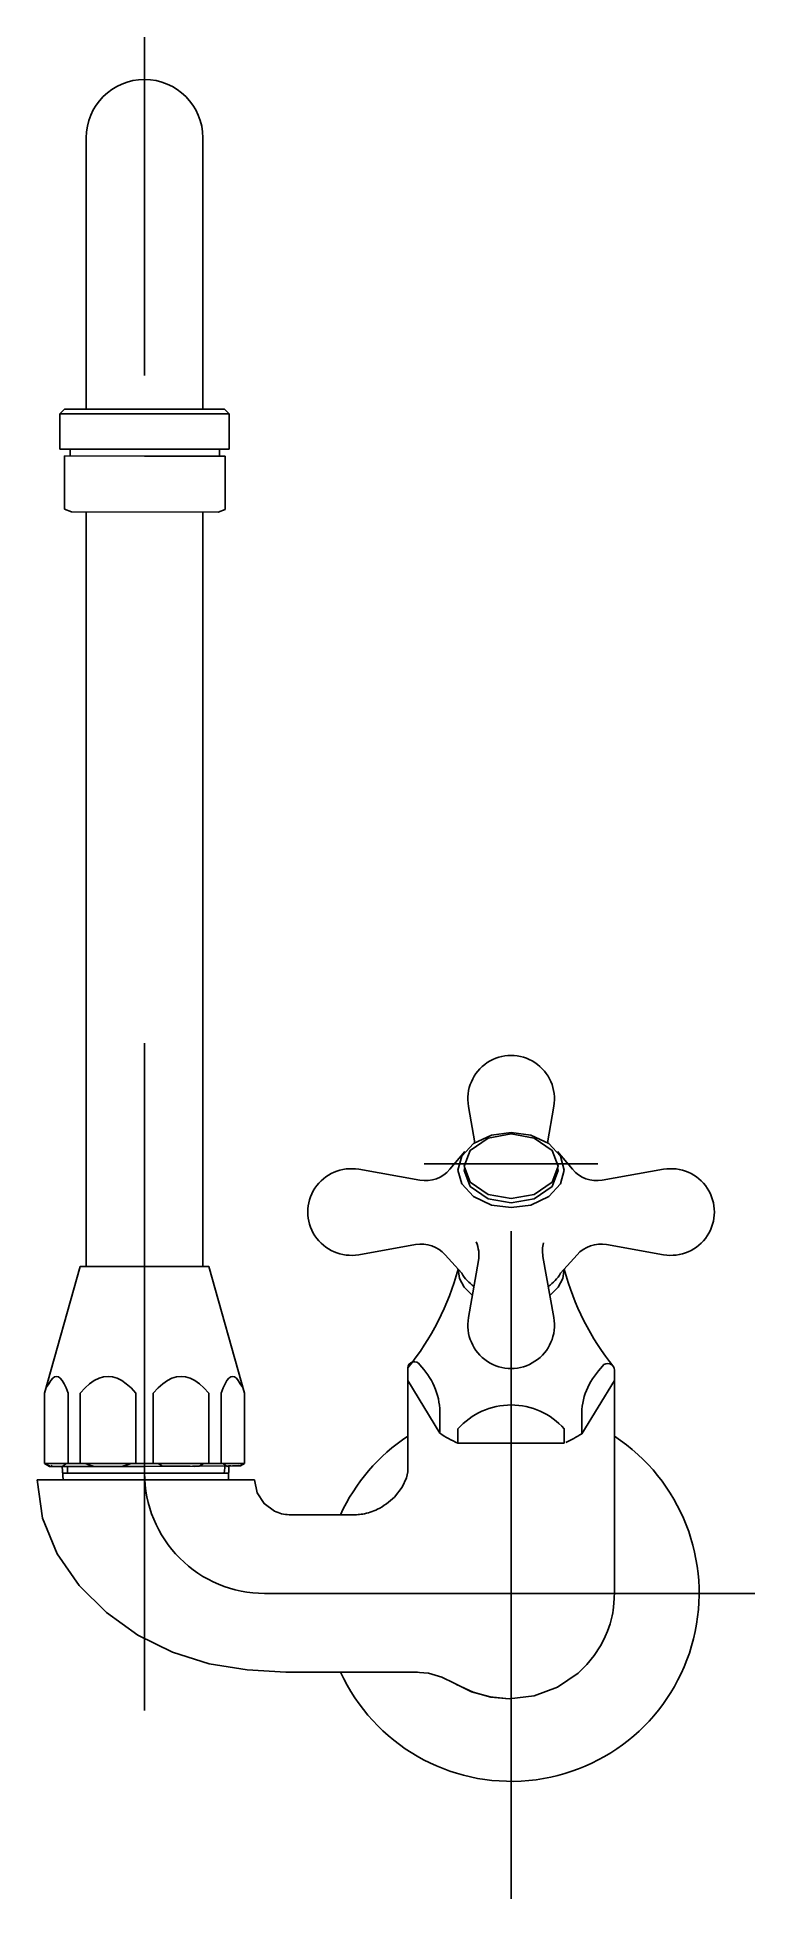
# Model space of a CAD drawing. Extents: x 91.566 to 91.674, y 22.605 to 22.884.
import ezdxf

# ---------------------------------------------------------------- set-up
doc = ezdxf.new("R2010")
doc.units = 0
doc.header["$LTSCALE"] = 0.111888
doc.linetypes.add('AXES', pattern=[0.54, 0.3, -0.08, 0.08, -0.08])
doc.linetypes.add('CONTINU', pattern=[0])
doc.layers.get('0').update_dxf_attribs({"linetype": 'CONTINUOUS'})

msp = doc.modelspace()

# ---------------------------------------------------------------- linework, layer by layer
at = {"linetype": 'AXES'}
for points in [[(91.58215, 22.63346), (91.58215, 22.88416)], [(91.63709, 22.60527), (91.63709, 22.75123)], [(91.62406, 22.71537), (91.6501, 22.71537)], [(91.67361, 22.65102), (91.60014, 22.65102)]]:
    msp.add_lwpolyline(points, dxfattribs=at)
at = {"linetype": 'CONTINU'}
for points in [[(91.59089, 22.86909, 0.999991), (91.57341, 22.86909)], [(91.64349, 22.72399, 1.191674), (91.6307, 22.72398)], [(91.61425, 22.71455, 1.191674), (91.61425, 22.70176)], [(91.62343, 22.71293, 0.267106), (91.62791, 22.71455)], [(91.64628, 22.71455, 0.267107), (91.65076, 22.71293)], [(91.65994, 22.70176, 1.191674), (91.65994, 22.71455)], [(91.62722, 22.70173, 0.259504), (91.62278, 22.70327)], [(91.6322, 22.70087, 0.149412), (91.63185, 22.70367)], [(91.64195, 22.70356, 0.108577), (91.64187, 22.70151)], [(91.65141, 22.70327, 0.259506), (91.64697, 22.70173)], [(91.62161, 22.6848, 0.104908), (91.62914, 22.69958)], [(91.63152, 22.69701, -0.111378), (91.62969, 22.69897)], [(91.6445, 22.69897, -0.111499), (91.64266, 22.69701)], [(91.64505, 22.69958, 0.103868), (91.65247, 22.68493)], [(91.6307, 22.69233, 1.191674), (91.64349, 22.69234)], [(91.62341, 22.68527, 0.721137), (91.62161, 22.6848)], [(91.65258, 22.68447, 0.721169), (91.65078, 22.68507)], [(91.62639, 22.67721, 0.200962), (91.62399, 22.68455)], [(91.65019, 22.68436, 0.200965), (91.64769, 22.67706)], [(91.64506, 22.67566, 0.450414), (91.62913, 22.67566)], [(91.62161, 22.67456, 0.140162), (91.61151, 22.66281)], [(91.61151, 22.63924, 1.326155), (91.65258, 22.67456)], [(91.62913, 22.67354, -0.048794), (91.62639, 22.67501)], [(91.64769, 22.67494, -0.043261), (91.64527, 22.67363)], [(91.61706, 22.66363, 0.084811), (91.6196, 22.66545)], [(91.60163, 22.66334, 0.108154), (91.60383, 22.66281)], [(91.61393, 22.66281, 0.041087), (91.61485, 22.6629)], [(91.61485, 22.6629, 0.070487), (91.61706, 22.66363)], [(91.65245, 22.64895, -0.027353), (91.65214, 22.64725)]]:
    msp.add_lwpolyline(points, format="xyb", dxfattribs=at)
for points in [[(91.57341, 22.82843), (91.57341, 22.86909)], [(91.59089, 22.82843), (91.59089, 22.86909)], [(91.56946, 22.82772), (91.57017, 22.82843)], [(91.56946, 22.82244), (91.56946, 22.82772)], [(91.56946, 22.82772), (91.59484, 22.82772)], [(91.58215, 22.82843), (91.57017, 22.82843)], [(91.57341, 22.82843), (91.59089, 22.82843)], [(91.57341, 22.82843), (91.57491, 22.82843)], [(91.58215, 22.82843), (91.59413, 22.82843)], [(91.58939, 22.82843), (91.59089, 22.82843)], [(91.59484, 22.82772), (91.59413, 22.82843)], [(91.59484, 22.82244), (91.59484, 22.82772)], [(91.58215, 22.82244), (91.56946, 22.82244)], [(91.571, 22.82244), (91.571, 22.82142)], [(91.58215, 22.82244), (91.59484, 22.82244)], [(91.59338, 22.82244), (91.59338, 22.8214)], [(91.57015, 22.82142), (91.57014, 22.81344)], [(91.57015, 22.82142), (91.58215, 22.82141)], [(91.58215, 22.82141), (91.59422, 22.8214)], [(91.59422, 22.8214), (91.59422, 22.81341)], [(91.57014, 22.81344), (91.57119, 22.81303)], [(91.59317, 22.81301), (91.59422, 22.81341)], [(91.57119, 22.81303), (91.59317, 22.81301)], [(91.57341, 22.70001), (91.57341, 22.81303)], [(91.59089, 22.70001), (91.59089, 22.81301)], [(91.6307, 22.72398), (91.63166, 22.71852)], [(91.64253, 22.71852), (91.64349, 22.72399)], [(91.62791, 22.71455), (91.63016, 22.71722)], [(91.64628, 22.71455), (91.64402, 22.71722)], [(91.61425, 22.71455), (91.62343, 22.71293)], [(91.64405, 22.71473), (91.64416, 22.71437), (91.64326, 22.712), (91.64055, 22.71014), (91.63709, 22.70953), (91.63364, 22.71014), (91.63093, 22.712), (91.63003, 22.71437), (91.63014, 22.71473)], [(91.65994, 22.71455), (91.65076, 22.71293)], [(91.62278, 22.70327), (91.61425, 22.70176)], [(91.62722, 22.70173), (91.62969, 22.69897)], [(91.64697, 22.70173), (91.6445, 22.69897)], [(91.65141, 22.70327), (91.65994, 22.70176)], [(91.57251, 22.70001), (91.56716, 22.68103)], [(91.58215, 22.70001), (91.57251, 22.70001)], [(91.58215, 22.70001), (91.59179, 22.70001)], [(91.59179, 22.70001), (91.59713, 22.68103)], [(91.63129, 22.69567), (91.63007, 22.69687), (91.62935, 22.69821), (91.62914, 22.69958)], [(91.6322, 22.70087), (91.6307, 22.69233)], [(91.64349, 22.69234), (91.64187, 22.70151)], [(91.64505, 22.69958), (91.64484, 22.69821), (91.64412, 22.69687), (91.6429, 22.69567)], [(91.62341, 22.68527), (91.62399, 22.68455)], [(91.65019, 22.68436), (91.65078, 22.68507)], [(91.56782, 22.68243), (91.56739, 22.68184)], [(91.56809, 22.68289), (91.56782, 22.68243)], [(91.56839, 22.68324), (91.56809, 22.68289)], [(91.56866, 22.68344), (91.56839, 22.68324)], [(91.56895, 22.68351), (91.56866, 22.68344)], [(91.56923, 22.68344), (91.56895, 22.68351)], [(91.56951, 22.68324), (91.56923, 22.68344)], [(91.56979, 22.68291), (91.56951, 22.68324)], [(91.57009, 22.68241), (91.56979, 22.68291)], [(91.57038, 22.68181), (91.57009, 22.68241)], [(91.57392, 22.68241), (91.57324, 22.68181)], [(91.57462, 22.68289), (91.57392, 22.68241)], [(91.57533, 22.68324), (91.57462, 22.68289)], [(91.576, 22.68344), (91.57533, 22.68324)], [(91.57668, 22.68351), (91.576, 22.68344)], [(91.57737, 22.68344), (91.57668, 22.68351)], [(91.57803, 22.68324), (91.57737, 22.68344)], [(91.57874, 22.68289), (91.57803, 22.68324)], [(91.57941, 22.68243), (91.57874, 22.68289)], [(91.58014, 22.68179), (91.57941, 22.68243)], [(91.58417, 22.68181), (91.58488, 22.68243)], [(91.58488, 22.68243), (91.58558, 22.68291)], [(91.58558, 22.68291), (91.58626, 22.68324)], [(91.58626, 22.68324), (91.58693, 22.68344)], [(91.58693, 22.68344), (91.58762, 22.68351)], [(91.58762, 22.68351), (91.5883, 22.68344)], [(91.5883, 22.68344), (91.58897, 22.68324)], [(91.58897, 22.68324), (91.58968, 22.68289)], [(91.58968, 22.68289), (91.59037, 22.68241)], [(91.59037, 22.68241), (91.59106, 22.68181)], [(91.59392, 22.68181), (91.59421, 22.68241)], [(91.59421, 22.68241), (91.5945, 22.68291)], [(91.5945, 22.68291), (91.59479, 22.68324)], [(91.59479, 22.68324), (91.59506, 22.68344)], [(91.59506, 22.68344), (91.59535, 22.68351)], [(91.59535, 22.68351), (91.59563, 22.68344)], [(91.59563, 22.68344), (91.59591, 22.68324)], [(91.59591, 22.68324), (91.5962, 22.68289)], [(91.5962, 22.68289), (91.59648, 22.68243)], [(91.59648, 22.68243), (91.5969, 22.68184)], [(91.62161, 22.68293), (91.62161, 22.6848)], [(91.62161, 22.68293), (91.62639, 22.67501)], [(91.62161, 22.68293), (91.62161, 22.66955)], [(91.64769, 22.67494), (91.65258, 22.68293)], [(91.65258, 22.68293), (91.65258, 22.68447)], [(91.65258, 22.68293), (91.65258, 22.65154)], [(91.56739, 22.68184), (91.56716, 22.68103)], [(91.56716, 22.67047), (91.56716, 22.68103)], [(91.57068, 22.68103), (91.57038, 22.68181)], [(91.57068, 22.67047), (91.57068, 22.68103)], [(91.57324, 22.68181), (91.57251, 22.68103)], [(91.57251, 22.67047), (91.57251, 22.68103)], [(91.58086, 22.68103), (91.58014, 22.68179)], [(91.58086, 22.67047), (91.58086, 22.68103)], [(91.58344, 22.68103), (91.58417, 22.68181)], [(91.58344, 22.67047), (91.58344, 22.68103)], [(91.59106, 22.68181), (91.59179, 22.68103)], [(91.59179, 22.67047), (91.59179, 22.68103)], [(91.59362, 22.68103), (91.59392, 22.68181)], [(91.59362, 22.67047), (91.59362, 22.68103)], [(91.5969, 22.68184), (91.59713, 22.68103)], [(91.59713, 22.67047), (91.59713, 22.68103)], [(91.62639, 22.67501), (91.62639, 22.67721)], [(91.64769, 22.67494), (91.64769, 22.67706)], [(91.62913, 22.67354), (91.62913, 22.67566)], [(91.64506, 22.67354), (91.64506, 22.67566)], [(91.62913, 22.67354), (91.64506, 22.67354)], [(91.56748, 22.67047), (91.56716, 22.67047)], [(91.56791, 22.67004), (91.56716, 22.67047)], [(91.58215, 22.67047), (91.56716, 22.67047)], [(91.56791, 22.67004), (91.56748, 22.67047)], [(91.56786, 22.67023), (91.56791, 22.67004)], [(91.58215, 22.67004), (91.56791, 22.67004)], [(91.56838, 22.67004), (91.56809, 22.67017)], [(91.56867, 22.67004), (91.56838, 22.67004)], [(91.56895, 22.67004), (91.56867, 22.67004)], [(91.56952, 22.67004), (91.56923, 22.67004)], [(91.56979, 22.67004), (91.56952, 22.67004)], [(91.57008, 22.67024), (91.56979, 22.67004)], [(91.56996, 22.66801), (91.56979, 22.67004)], [(91.56988, 22.66901), (91.59475, 22.66901)], [(91.57038, 22.67047), (91.57008, 22.67024)], [(91.57068, 22.67047), (91.57038, 22.67047)], [(91.57061, 22.66901), (91.57061, 22.67004)], [(91.57324, 22.67047), (91.57251, 22.67047)], [(91.57395, 22.67024), (91.57324, 22.67047)], [(91.57464, 22.67004), (91.57395, 22.67024)], [(91.57531, 22.67004), (91.57464, 22.67004)], [(91.576, 22.67004), (91.57531, 22.67004)], [(91.57668, 22.67004), (91.576, 22.67004)], [(91.57737, 22.67004), (91.57668, 22.67004)], [(91.57803, 22.67004), (91.57737, 22.67004)], [(91.57872, 22.67004), (91.57803, 22.67004)], [(91.57941, 22.67024), (91.57872, 22.67004)], [(91.58013, 22.67047), (91.57941, 22.67024)], [(91.58086, 22.67047), (91.58013, 22.67047)], [(91.58215, 22.67047), (91.59713, 22.67047)], [(91.58215, 22.67004), (91.59655, 22.67013)], [(91.58344, 22.67047), (91.58417, 22.67047)], [(91.58417, 22.67047), (91.58486, 22.67006)], [(91.58486, 22.67006), (91.58558, 22.67006)], [(91.58558, 22.67006), (91.58624, 22.67007)], [(91.58624, 22.67007), (91.58694, 22.67007)], [(91.58694, 22.67007), (91.5876, 22.67008)], [(91.5876, 22.67008), (91.5883, 22.67008)], [(91.5883, 22.67008), (91.58897, 22.67008)], [(91.58897, 22.67008), (91.58965, 22.67004)], [(91.58965, 22.67004), (91.59035, 22.67009)], [(91.59035, 22.67009), (91.59106, 22.67047)], [(91.59106, 22.67047), (91.59179, 22.67047)], [(91.59362, 22.67047), (91.59392, 22.67047)], [(91.59392, 22.67047), (91.5945, 22.67004)], [(91.59408, 22.66901), (91.59422, 22.67025)], [(91.59422, 22.67025), (91.5945, 22.67004)], [(91.5945, 22.67004), (91.59478, 22.67012)], [(91.59473, 22.66801), (91.59478, 22.67012)], [(91.59478, 22.67012), (91.59507, 22.67012)], [(91.59535, 22.67013), (91.59563, 22.67013)], [(91.59563, 22.67013), (91.59592, 22.67013)], [(91.59592, 22.67013), (91.5962, 22.67017)], [(91.5962, 22.67017), (91.59655, 22.67013)], [(91.59655, 22.67013), (91.59681, 22.67047)], [(91.59655, 22.67013), (91.59713, 22.67047)], [(91.59681, 22.67047), (91.59713, 22.67047)], [(91.6196, 22.66545), (91.62074, 22.66691), (91.62141, 22.66834), (91.62161, 22.66924)], [(91.62161, 22.66955), (91.62161, 22.66924)], [(91.56606, 22.66801), (91.56686, 22.66229), (91.56907, 22.65696), (91.57236, 22.65222), (91.57646, 22.64814), (91.58116, 22.64478), (91.58633, 22.64221), (91.59185, 22.64047), (91.59755, 22.63954), (91.60333, 22.63924)], [(91.58218, 22.66801), (91.56606, 22.66801)], [(91.59864, 22.66801), (91.58218, 22.66801)], [(91.59864, 22.66801), (91.59904, 22.66608), (91.60009, 22.66447), (91.60163, 22.66334)], [(91.60383, 22.66281), (91.61393, 22.66281)], [(91.65258, 22.65184), (91.65258, 22.65126)], [(91.65256, 22.65024), (91.65245, 22.64895)], [(91.65256, 22.65024), (91.65258, 22.65126)], [(91.65258, 22.65126), (91.65258, 22.65098)], [(91.65192, 22.64645), (91.65155, 22.64535)], [(91.65214, 22.64725), (91.65192, 22.64645)], [(91.6505, 22.64316), (91.64955, 22.64169), (91.64844, 22.64035), (91.64712, 22.63907)], [(91.65111, 22.64432), (91.6505, 22.64316)], [(91.65111, 22.64432), (91.65121, 22.64455)], [(91.65155, 22.64535), (91.65121, 22.64455)], [(91.60333, 22.63924), (91.60382, 22.63924)], [(91.62306, 22.63924), (91.60382, 22.63924)], [(91.62857, 22.63757), (91.62671, 22.63848), (91.62471, 22.63905), (91.62264, 22.63924)], [(91.63682, 22.63524), (91.63394, 22.6355), (91.63116, 22.63629), (91.62857, 22.63757)], [(91.64712, 22.63907), (91.64403, 22.63698), (91.64053, 22.63568), (91.63682, 22.63524)], [(91.63682, 22.63524), (91.63407, 22.63548), (91.63141, 22.6362), (91.62891, 22.63737)]]:
    msp.add_lwpolyline(points, dxfattribs=at)
for points in [[(91.62913, 22.71444), (91.62969, 22.71652), (91.63146, 22.71843), (91.63416, 22.71968), (91.63709, 22.72008), (91.64003, 22.71968), (91.64273, 22.71843), (91.6445, 22.71652), (91.64506, 22.71444), (91.6445, 22.71237), (91.64273, 22.71046), (91.64003, 22.7092), (91.63709, 22.70881), (91.63416, 22.7092), (91.63146, 22.71046), (91.62969, 22.71237)], [(91.63003, 22.71502), (91.63093, 22.71739), (91.63364, 22.71924), (91.63709, 22.71986), (91.64055, 22.71924), (91.64326, 22.71739), (91.64416, 22.71502), (91.64326, 22.71265), (91.64055, 22.7108), (91.63709, 22.71018), (91.63364, 22.7108), (91.63093, 22.71265)]]:
    msp.add_lwpolyline(points, close=True, dxfattribs=at)
at = {"linetype": 'AXES'}
msp.add_lwpolyline([(91.58215, 22.66901, 0.414447), (91.60014, 22.65102)], format="xyb", dxfattribs=at)

doc.saveas('drawing.dxf')
